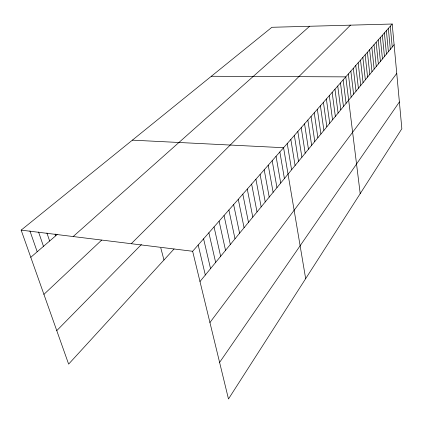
<?xml version="1.0" encoding="UTF-8"?>
<svg xmlns="http://www.w3.org/2000/svg" width="423" height="423" viewBox="0 0 423 423"><rect width="100%" height="100%" fill="white"/><g stroke="black" fill="none" stroke-linecap="round" stroke-linejoin="round"><path stroke-width="0.63" d="M219.606 362.4L399.381 101.959M209.93 322.527L396.753 73.422M199.984 281.517L394.109 44.748M392.195 24.021L401.85 128.724L228.478 398.979L192.645 251.273L392.195 24.021L271.889 27.289L21.15 230.128L68.632 364.108L174.033 248.994M56.772 330.633L141.404 244.526M131.267 243.706L350.487 25.153M43.918 294.366L101.647 240.132M73.158 236.542L309.631 26.263M30.784 257.306L57.174 234.527M211.347 76.262L345.787 76.875L360.2 193.644M132.367 140.156L283.579 147.712L305.665 278.657M21.15 230.128L192.645 251.273M29.917 230.905L37.198 251.775M38.556 231.994L43.484 246.345M46.921 232.967L49.644 241.025M55.08 233.961L55.693 235.807M160.809 248.021L163.965 259.986M198.181 244.97L205.319 275.008M203.59 238.81L210.543 268.642M208.872 232.787L215.645 262.413M214.043 226.902L220.642 256.322M219.103 221.144L225.533 250.358M224.053 215.508L230.313 244.52M228.896 209.993L234.998 238.81M233.633 204.595L239.587 233.216M238.276 199.307L244.082 227.733M242.818 194.131L248.481 222.366M247.27 189.06L252.795 217.105M251.632 184.095L257.025 211.949M255.91 179.225L261.165 206.895M260.097 174.456L265.232 201.935M264.206 169.782L269.213 197.076M268.23 165.192L273.121 192.312M272.179 160.698L276.959 187.632M276.05 156.288L280.719 183.043M279.852 151.957L284.409 178.543M287.238 143.545L291.595 169.782M290.834 139.453L295.085 165.52M294.36 135.439L298.516 161.337M297.824 131.495L301.885 157.229M301.224 127.624L305.195 153.189M304.56 123.817L308.446 149.224M307.844 120.079L311.645 145.327M311.069 116.41L314.786 141.494M314.236 112.804L317.874 137.729M317.35 109.256L320.909 134.028M320.412 105.771L323.891 130.384M323.421 102.34L326.826 126.805M326.382 98.971L329.713 123.289M329.29 95.656L332.552 119.825M332.15 92.399L335.349 116.415M334.968 89.195L338.093 113.063M337.739 86.038L340.801 109.763M340.462 82.934L343.46 106.517M343.143 79.878L346.083 103.323M348.335 73.967L351.153 97.137M350.847 71.112L353.607 94.144M353.321 68.293L356.029 91.194M355.754 65.517L358.408 88.285M358.154 62.789L360.756 85.425M360.518 60.092L363.071 82.601M362.849 57.443L365.35 79.825M365.144 54.826L367.592 77.086M367.402 52.251L369.808 74.385M371.833 47.212L374.144 69.097M369.633 49.713L371.991 71.72M373.995 44.743L376.264 66.506M376.132 42.311L378.358 63.958M378.241 39.915L380.42 61.441M380.314 37.547L382.455 58.956M384.385 32.915L386.448 54.091M382.366 35.215L384.465 56.508M386.379 30.646L388.399 51.706M388.34 28.41L390.329 49.359M390.281 26.2L392.227 47.038"/></g></svg>
